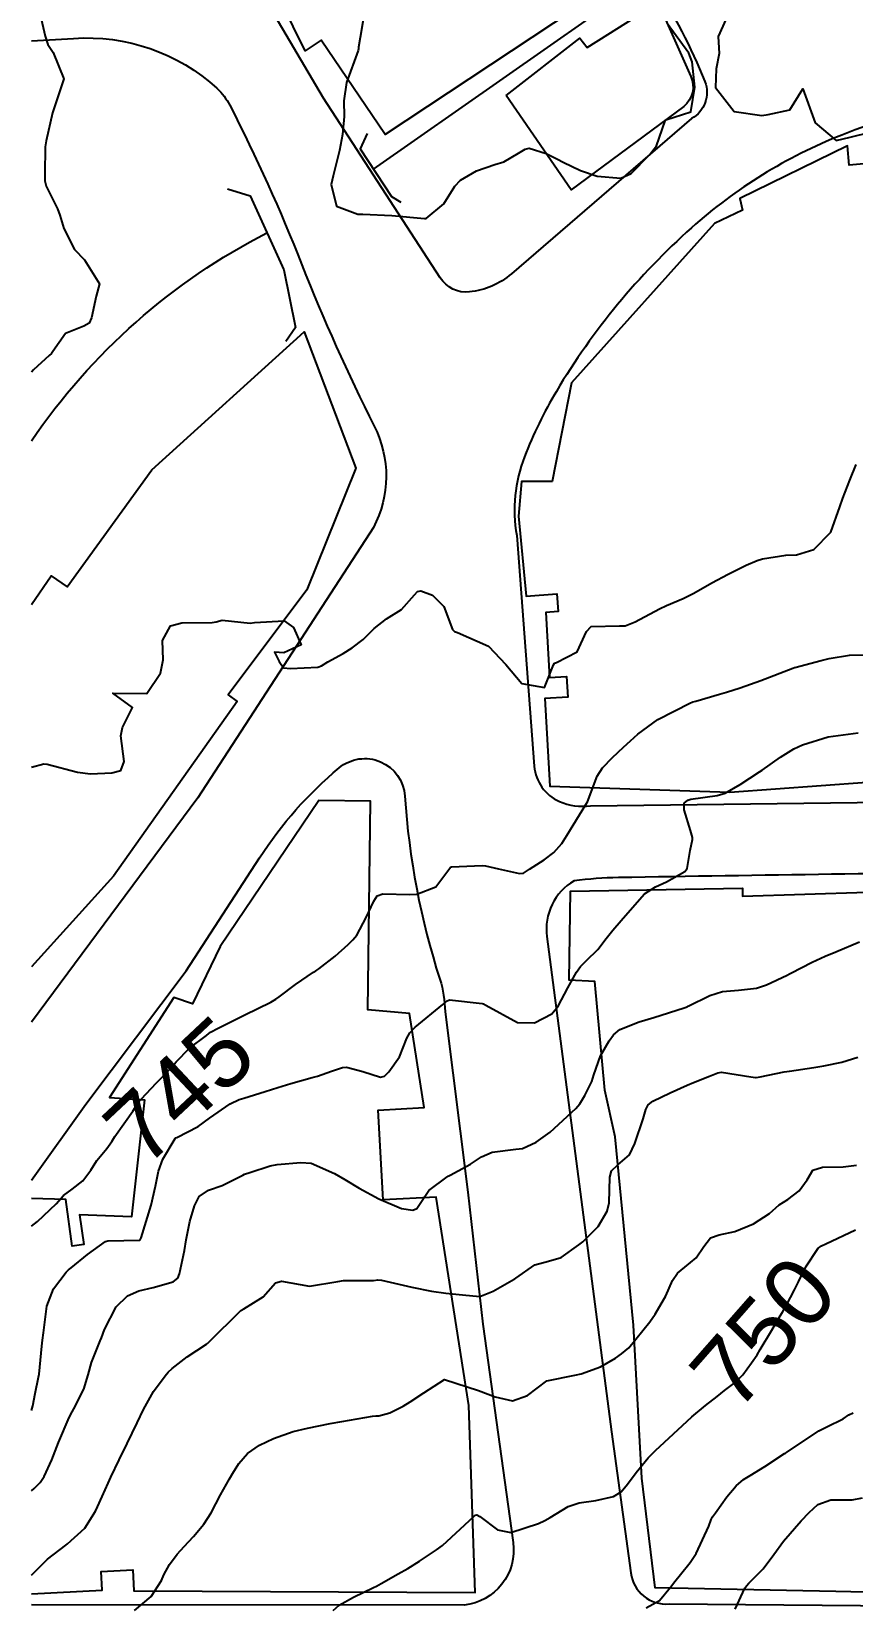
# Model space of a CAD drawing. Header units: metres. Extents: x 318500 to 325275, y 7408834 to 7428799.
# Drawn here: x 321000 to 321048.2, y 7409313.6 to 7409405.9 of the extents above; entities that cross this region are included whole.
import ezdxf
from ezdxf.enums import TextEntityAlignment as Align

# ---------------------------------------------------------------- set-up
doc = ezdxf.new("R2010")
doc.units = ezdxf.units.M
doc.header["$MEASUREMENT"] = 0
for name, color, linetype in [('Cotas', 45, 'Continuous'), ('Curvas de Nivel 1m', 11, 'Continuous'), ('Curvas de Nivel 5m', 15, 'Continuous'), ('Edificações', 30, 'Continuous'), ('Hidrografia', 140, 'Continuous'), ('Pontes e Viadutos', 190, 'Continuous'), ('Vias Primárias', 230, 'Continuous')]:
    doc.layers.add(name, color=color, linetype=linetype)
doc.styles.add('ARIAL', font='arial.ttf')

msp = doc.modelspace()

# ---------------------------------------------------------------- linework, layer by layer
at = {"layer": 'Curvas de Nivel 1m', "flags": 128}
for points, elevation in [([(321000.456, 7409407.183), (321000.797, 7409405.668), (321000.969, 7409405.175), (321001.273, 7409404.71), (321001.901, 7409403.16), (321001.23, 7409401.17), (321000.858, 7409399.522), (321000.806, 7409399.176), (321000.78, 7409397.572), (321000.791, 7409397.176), (321000.862, 7409396.869), (321001.161, 7409396.274), (321001.529, 7409395.54), (321001.664, 7409395.162), (321001.907, 7409394.39), (321002.515, 7409393.149), (321003.111, 7409392.542), (321003.997, 7409391.131), (321003.802, 7409390.414), (321003.527, 7409389.135), (321003.383, 7409388.819), (321003.063, 7409388.655), (321001.987, 7409388.225), (321001.249, 7409387.167), (321001.167, 7409387.04), (321001.036, 7409386.929), (321000.111, 7409386.097), (321000, 7409385.947)], 744), ([(321019.486, 7409406.749), (321019.29, 7409405.58), (321019.193, 7409405.019), (321019.189, 7409404.931), (321019.162, 7409404.815), (321018.487, 7409402.942), (321018.326, 7409401.861), (321018.34, 7409400.943), (321018.255, 7409399.904), (321018.073, 7409398.947), (321017.695, 7409397.47), (321017.586, 7409396.954), (321017.894, 7409395.686), (321019.153, 7409395.227), (321019.447, 7409395.218), (321021.154, 7409395.145), (321023.07, 7409394.962), (321023.151, 7409394.972), (321024.2, 7409395.829), (321024.851, 7409396.855), (321025.184, 7409397.224), (321026.108, 7409397.755), (321027.193, 7409398.141), (321027.711, 7409398.299), (321028.569, 7409398.806), (321028.966, 7409399.04), (321029.204, 7409399.085), (321030.203, 7409398.785), (321030.864, 7409398.443), (321031.195, 7409398.264), (321032.217, 7409397.781), (321033.187, 7409397.455), (321034.585, 7409397.327), (321035.189, 7409397.605), (321036.26, 7409398.704), (321036.672, 7409399.234), (321037.193, 7409400.691), (321037.201, 7409400.719), (321037.231, 7409400.752), (321038.687, 7409401.219), (321038.934, 7409402.665), (321038.77, 7409404.163), (321038.564, 7409404.671), (321037.306, 7409406.405)], 743), ([(321040.746, 7409406.646), (321040.293, 7409405.652), (321040.349, 7409404.649), (321040.178, 7409403.744), (321040.132, 7409402.651), (321041.239, 7409401.239), (321042.847, 7409401.004), (321043.237, 7409401.063), (321044.492, 7409401.341), (321045.26, 7409402.58), (321045.987, 7409400.572), (321047.215, 7409399.549), (321048.032, 7409399.734), (321049.223, 7409400.032)], 743), ([(321000, 7409362.773), (321000.717, 7409362.982), (321000.927, 7409362.957), (321002.71, 7409362.49), (321003.462, 7409362.379), (321004.71, 7409362.436), (321005.242, 7409362.582), (321005.447, 7409363.109), (321005.242, 7409364.613), (321005.349, 7409365.111), (321005.928, 7409366.269), (321004.77, 7409367.12), (321006.77, 7409367.09), (321007.575, 7409368.291), (321007.723, 7409369.076), (321007.692, 7409370.202), (321008.15, 7409371.07), (321008.832, 7409371.25), (321010.612, 7409371.262), (321010.833, 7409371.298), (321011.198, 7409371.399), (321012.832, 7409371.233), (321013.085, 7409371.259), (321014.834, 7409371.358), (321015.366, 7409370.975), (321015.831, 7409369.954), (321014.807, 7409369.479), (321014.269, 7409369.527), (321014.542, 7409368.984), (321014.794, 7409368.608), (321015.2, 7409368.57), (321016.795, 7409368.642), (321017.025, 7409368.728), (321017.388, 7409368.951), (321018.292, 7409369.454), (321018.813, 7409369.775), (321019.469, 7409370.271), (321020.105, 7409370.911), (321020.836, 7409371.484), (321021.703, 7409372.03), (321022.478, 7409372.884), (321022.652, 7409373.083), (321022.854, 7409373.126), (321023.538, 7409372.87), (321024.193, 7409372.21), (321024.711, 7409370.852), (321024.828, 7409370.738), (321024.989, 7409370.687), (321026.816, 7409369.88), (321027.834, 7409368.81), (321028.783, 7409367.689), (321030.11, 7409367.45), (321030.631, 7409368.773), (321030.696, 7409368.878), (321030.802, 7409368.913), (321032.029, 7409369.535), (321032.57, 7409370.744), (321032.833, 7409371.021), (321034.497, 7409371.06), (321034.834, 7409371.076), (321035.423, 7409371.295), (321036.851, 7409372.07), (321037.269, 7409372.268), (321038.238, 7409372.669), (321038.863, 7409372.982), (321039.929, 7409373.59), (321040.875, 7409374.094), (321041.931, 7409374.624), (321042.591, 7409374.907), (321042.886, 7409375.001), (321044.262, 7409375.217), (321044.89, 7409375.243), (321045.914, 7409375.551), (321046.91, 7409376.56), (321047.433, 7409378.052), (321047.614, 7409378.55), (321048.029, 7409379.622), (321048.383, 7409380.539)], 744), ([(321000, 7409325.037), (321000.047, 7409325.172), (321000.078, 7409325.306), (321000.223, 7409326.024), (321000.421, 7409326.984), (321000.456, 7409327.167), (321000.614, 7409328.816), (321000.653, 7409329.164), (321000.697, 7409329.586), (321000.91, 7409331.161), (321001.288, 7409332.172), (321002.027, 7409333.144), (321002.178, 7409333.287), (321002.324, 7409333.412), (321003.285, 7409334.181), (321004.347, 7409334.944), (321004.485, 7409334.981), (321006.349, 7409335.036), (321006.387, 7409335.052), (321006.405, 7409335.089), (321006.432, 7409335.17), (321007.031, 7409337.08), (321007.271, 7409338.193), (321007.454, 7409339.074), (321007.709, 7409339.772), (321008.429, 7409340.995), (321008.46, 7409341.029), (321008.53, 7409341.059), (321009.778, 7409341.705), (321010.441, 7409342.189), (321011.66, 7409343.022), (321012.195, 7409343.272), (321012.455, 7409343.363), (321013.71, 7409343.742), (321014.465, 7409343.983), (321015.221, 7409344.221), (321016.474, 7409344.571), (321016.777, 7409344.654), (321017.6, 7409344.943), (321018.251, 7409345.166), (321018.484, 7409345.182), (321019.435, 7409344.916), (321020.475, 7409344.586), (321020.717, 7409344.657), (321020.961, 7409344.895), (321021.591, 7409345.792), (321022.027, 7409346.885), (321022.197, 7409347.2), (321022.516, 7409347.52), (321024.146, 7409348.856), (321024.346, 7409349.04), (321024.534, 7409349.131), (321026.445, 7409348.908), (321026.531, 7409348.886), (321026.667, 7409348.819), (321028.52, 7409347.806), (321029.515, 7409347.78), (321030.525, 7409348.308), (321030.903, 7409348.764), (321031.476, 7409349.826), (321031.975, 7409350.749), (321032.221, 7409351.09), (321032.571, 7409351.442), (321033.23, 7409352.084), (321033.725, 7409352.729), (321034.105, 7409353.215), (321034.601, 7409353.772), (321035.398, 7409354.708), (321035.977, 7409355.343), (321036.626, 7409355.765), (321037.266, 7409356.045), (321038.344, 7409356.664), (321038.472, 7409356.833), (321038.659, 7409357.897), (321038.792, 7409358.535), (321038.79, 7409358.659), (321038.674, 7409359.065), (321038.3, 7409360.279), (321038.301, 7409360.666), (321038.506, 7409360.849), (321038.694, 7409360.907), (321040.23, 7409361.112), (321040.699, 7409361.249), (321041.579, 7409361.755), (321042.718, 7409362.496), (321042.88, 7409362.608), (321043.957, 7409363.366), (321044.739, 7409363.855), (321045.235, 7409364.082), (321046.75, 7409364.56), (321048.504, 7409364.783)], 746), ([(321000, 7409320.326), (321000.149, 7409320.463), (321000.516, 7409320.803), (321000.745, 7409321.161), (321001.185, 7409322.145), (321001.581, 7409323.149), (321002.205, 7409324.614), (321002.388, 7409324.958), (321002.495, 7409325.137), (321003.071, 7409326.288), (321003.331, 7409327.129), (321003.524, 7409327.854), (321004.039, 7409329.122), (321004.103, 7409329.291), (321004.277, 7409329.778), (321004.963, 7409331.11), (321005.632, 7409331.768), (321006.304, 7409332.05), (321007.14, 7409332.245), (321008.313, 7409332.586), (321008.582, 7409332.791), (321008.687, 7409333.056), (321008.97, 7409334.425), (321009.08, 7409335.053), (321009.291, 7409336.12), (321009.558, 7409337.048), (321009.839, 7409337.585), (321010.384, 7409337.954), (321011.187, 7409338.229), (321012.398, 7409338.845), (321012.507, 7409338.9), (321012.814, 7409339.004), (321014.007, 7409339.384), (321014.407, 7409339.463), (321015.799, 7409339.577), (321016.409, 7409339.54), (321017.785, 7409338.939), (321018.395, 7409338.578), (321019.234, 7409338.071), (321020.378, 7409337.446), (321021.714, 7409336.887), (321022.369, 7409336.781), (321022.612, 7409336.876), (321023.321, 7409337.931), (321024.398, 7409338.749), (321024.458, 7409338.79), (321024.559, 7409338.848), (321025.759, 7409339.481), (321026.416, 7409339.91), (321027.042, 7409340.193), (321028.423, 7409340.358), (321028.805, 7409340.413), (321029.606, 7409340.782), (321030.436, 7409341.358), (321031.936, 7409342.748), (321032.167, 7409343.031), (321032.462, 7409343.507), (321032.872, 7409344.338), (321033.004, 7409344.735), (321033.387, 7409345.841), (321033.89, 7409346.726), (321034.16, 7409347.077), (321034.517, 7409347.381), (321035.662, 7409347.844), (321036.524, 7409348.091), (321038.29, 7409348.664), (321038.47, 7409348.722), (321038.531, 7409348.746), (321039.806, 7409349.382), (321040.545, 7409349.611), (321041.479, 7409349.693), (321042.548, 7409349.819), (321043.139, 7409350.013), (321044.336, 7409350.583), (321044.487, 7409350.655), (321044.562, 7409350.695), (321045.81, 7409351.329), (321046.577, 7409351.684), (321047.197, 7409351.934), (321048.59, 7409352.53)], 747), ([(321000, 7409315.366), (321000.084, 7409315.445), (321000.945, 7409316.309), (321002.024, 7409317.141), (321002.111, 7409317.203), (321003.127, 7409318.123), (321003.762, 7409319.124), (321003.876, 7409319.38), (321004.143, 7409319.989), (321004.492, 7409320.778), (321004.651, 7409321.113), (321005.151, 7409322.13), (321005.618, 7409323.099), (321006.202, 7409324.317), (321006.569, 7409325.085), (321007.16, 7409326.142), (321007.838, 7409327.066), (321008.026, 7409327.281), (321008.246, 7409327.491), (321009.128, 7409328.181), (321010.268, 7409328.923), (321010.336, 7409328.972), (321010.408, 7409329.038), (321012.289, 7409330.892), (321012.456, 7409331.008), (321013.587, 7409331.705), (321014.313, 7409332.527), (321014.663, 7409332.629), (321016.311, 7409332.331), (321017.978, 7409332.598), (321018.316, 7409332.66), (321020.073, 7409332.661), (321020.317, 7409332.697), (321020.538, 7409332.677), (321022.311, 7409332.265), (321023.472, 7409332.027), (321024.306, 7409331.912), (321025.285, 7409331.816), (321026.304, 7409331.727), (321027.091, 7409332.029), (321028.319, 7409332.734), (321028.362, 7409332.757), (321028.412, 7409332.799), (321029.54, 7409333.574), (321030.335, 7409333.801), (321031.09, 7409334.008), (321032.111, 7409334.744), (321032.352, 7409334.938), (321033.257, 7409335.835), (321033.789, 7409336.726), (321033.889, 7409337.213), (321033.929, 7409338.725), (321034.041, 7409339.088), (321034.411, 7409339.438), (321035.089, 7409340.041), (321035.407, 7409340.705), (321035.889, 7409342.143), (321036.058, 7409342.696), (321036.184, 7409342.965), (321036.457, 7409343.177), (321037.474, 7409343.666), (321038.472, 7409344.124), (321038.854, 7409344.277), (321039.795, 7409344.647), (321040.274, 7409344.852), (321040.484, 7409344.886), (321042.202, 7409344.614), (321042.479, 7409344.562), (321042.523, 7409344.565), (321042.749, 7409344.606), (321044.173, 7409344.896), (321044.486, 7409344.951), (321045.899, 7409345.155), (321046.49, 7409345.257), (321047.559, 7409345.479), (321048.498, 7409345.759)], 748), ([(321006.053, 7409313.308), (321007.023, 7409314.119), (321007.621, 7409315.067), (321007.767, 7409315.383), (321008.094, 7409316.005), (321008.548, 7409316.61), (321008.958, 7409317.052), (321009.512, 7409317.65), (321010.123, 7409318.361), (321010.544, 7409319.034), (321011.084, 7409320.087), (321011.615, 7409321.018), (321011.818, 7409321.362), (321012.174, 7409321.92), (321012.682, 7409322.503), (321013.388, 7409322.992), (321014.194, 7409323.386), (321015.356, 7409323.811), (321016.2, 7409324.006), (321017.527, 7409324.264), (321018.205, 7409324.396), (321020.001, 7409324.696), (321020.208, 7409324.712), (321020.38, 7409324.727), (321021.034, 7409324.892), (321021.815, 7409325.285), (321022.22, 7409325.544), (321023.027, 7409326.069), (321024.24, 7409326.85), (321026.231, 7409326.215), (321027.208, 7409325.827), (321028.222, 7409325.603), (321029.106, 7409325.908), (321030.24, 7409326.77), (321031.878, 7409327.113), (321032.247, 7409327.191), (321033.38, 7409327.602), (321034.261, 7409328.102), (321034.627, 7409328.352), (321035.044, 7409328.708), (321036.285, 7409330.236), (321036.606, 7409330.685), (321037.22, 7409331.762), (321037.62, 7409332.67), (321037.901, 7409333.092), (321038.332, 7409333.444), (321038.995, 7409333.998), (321039.455, 7409334.649), (321039.845, 7409335.155), (321040.357, 7409335.339), (321041.27, 7409335.538), (321042.364, 7409335.99), (321043.299, 7409336.596), (321043.867, 7409337.098), (321044.383, 7409337.421), (321045.046, 7409337.918), (321045.51, 7409338.569), (321045.843, 7409339.131), (321046.411, 7409339.305), (321047.62, 7409339.333), (321048.413, 7409339.419)], 749), ([(321036.062, 7409313.462), (321036.851, 7409313.896), (321037.505, 7409314.669), (321037.744, 7409315.006), (321038.091, 7409315.414), (321038.644, 7409316.11), (321038.998, 7409316.647), (321039.742, 7409318.251), (321039.886, 7409318.634), (321039.971, 7409318.794), (321040.136, 7409319.036), (321040.801, 7409319.973), (321041.342, 7409320.618), (321041.788, 7409320.991), (321042.169, 7409321.228), (321043.024, 7409321.75), (321044.189, 7409322.503), (321044.235, 7409322.533), (321044.301, 7409322.578), (321046.203, 7409323.841), (321046.666, 7409324.085), (321047.624, 7409324.536), (321047.959, 7409324.787), (321048.216, 7409324.905)], 751), ([(321041.301, 7409313.378), (321041.863, 7409314.612), (321041.948, 7409314.745), (321042.084, 7409314.897), (321042.941, 7409315.754), (321043.566, 7409316.588), (321044.118, 7409317.359), (321045.161, 7409318.565), (321045.636, 7409319.059), (321046.145, 7409319.517), (321046.899, 7409319.793), (321048.149, 7409319.801), (321048.764, 7409319.908)], 752)]:
    msp.add_lwpolyline(points, dxfattribs=dict(at, elevation=elevation))
at = {"layer": 'Curvas de Nivel 5m', "flags": 128}
for points, elevation in [([(321000, 7409335.841), (321000.36, 7409336.12), (321001.44, 7409337.154), (321001.88, 7409337.645), (321002.383, 7409338.016), (321003.012, 7409338.512), (321003.489, 7409339.129), (321003.842, 7409339.692), (321004.419, 7409340.411), (321004.716, 7409340.825), (321004.897, 7409341.113), (321005.946, 7409342.599), (321006.263, 7409343.093), (321006.342, 7409343.201), (321006.453, 7409343.318), (321007.311, 7409344.234), (321008.112, 7409345.066), (321008.287, 7409345.259), (321008.487, 7409345.494), (321009.266, 7409346.285), (321010.264, 7409347.042), (321010.405, 7409347.147), (321010.512, 7409347.231), (321010.946, 7409347.465), (321012.522, 7409348.239), (321014.045, 7409348.987), (321014.346, 7409349.169), (321014.535, 7409349.303), (321015.499, 7409350.017), (321016.557, 7409350.758), (321016.681, 7409350.836), (321016.866, 7409350.955), (321017.815, 7409351.698), (321018.582, 7409352.381), (321018.862, 7409352.65), (321019.084, 7409352.923), (321019.648, 7409353.962), (321020.08, 7409354.908), (321020.287, 7409355.233), (321020.617, 7409355.353), (321022.195, 7409355.306), (321022.617, 7409355.319), (321023.721, 7409355.766), (321024.546, 7409356.851), (321024.584, 7409356.907), (321024.641, 7409356.938), (321026.455, 7409357.011), (321026.643, 7409356.989), (321027.41, 7409356.812), (321028.636, 7409356.541), (321028.872, 7409356.561), (321029.227, 7409356.791), (321030.086, 7409357.341), (321030.655, 7409357.764), (321031.121, 7409358.305), (321031.422, 7409358.759), (321032.532, 7409360.586), (321032.629, 7409360.741), (321032.651, 7409360.781), (321032.692, 7409360.898), (321033.196, 7409362.252), (321033.503, 7409362.732), (321034.102, 7409363.354), (321034.738, 7409363.951), (321035.143, 7409364.315), (321035.588, 7409364.707), (321036.759, 7409365.581), (321038.663, 7409366.555), (321038.769, 7409366.599), (321038.816, 7409366.613), (321038.982, 7409366.658), (321040.373, 7409367.055), (321040.785, 7409367.172), (321041.592, 7409367.432), (321042.793, 7409367.868), (321044.667, 7409368.582), (321044.765, 7409368.616), (321044.801, 7409368.629), (321046.335, 7409369.036), (321046.809, 7409369.15), (321047.996, 7409369.358), (321048.813, 7409369.365)], 745), ([(321017.694, 7409313.297), (321018.06, 7409313.61), (321018.9, 7409314.085), (321020.076, 7409314.658), (321020.238, 7409314.737), (321020.523, 7409314.893), (321021.523, 7409315.444), (321022.093, 7409315.767), (321022.767, 7409316.203), (321023.768, 7409316.855), (321024.113, 7409317.118), (321025.965, 7409318.822), (321026.056, 7409318.896), (321026.131, 7409318.907), (321026.309, 7409318.818), (321027.339, 7409318.025), (321028.121, 7409317.885), (321029.75, 7409318.397), (321030.128, 7409318.577), (321030.436, 7409318.765), (321031.485, 7409319.405), (321032.143, 7409319.609), (321033.125, 7409319.745), (321034.149, 7409319.979), (321034.596, 7409320.263), (321034.968, 7409320.702), (321035.473, 7409321.398), (321036.184, 7409322.266), (321036.393, 7409322.481), (321036.613, 7409322.684), (321038.205, 7409324.16), (321038.752, 7409324.655), (321039.548, 7409325.319), (321040.228, 7409325.86), (321040.669, 7409326.198), (321041.213, 7409326.625), (321041.733, 7409327.132), (321042.258, 7409327.825), (321042.577, 7409328.293), (321042.767, 7409328.603), (321043.445, 7409329.756), (321043.935, 7409330.585), (321044.065, 7409330.812), (321044.3, 7409331.223), (321044.776, 7409332.112), (321044.999, 7409332.573), (321045.435, 7409333.468), (321046.167, 7409334.562), (321046.273, 7409334.639), (321046.351, 7409334.685), (321046.603, 7409334.807), (321048.361, 7409335.626)], 750)]:
    msp.add_lwpolyline(points, dxfattribs=dict(at, elevation=elevation))
at = {"layer": 'Edificações'}
for points in [[(321035.536, 7409409.684), (321020.748, 7409399.902), (321016.998, 7409405.432), (321016.06, 7409404.796), (321013.249, 7409410.533)], [(321053.846, 7409398.623), (321047.978, 7409398.094), (321047.876, 7409399.225), (321041.566, 7409396.144), (321041.722, 7409395.451), (321040.076, 7409394.675), (321031.679, 7409385.325), (321030.552, 7409379.528), (321028.761, 7409379.545), (321028.58, 7409377.501), (321029.019, 7409372.813), (321030.83, 7409372.938), (321030.902, 7409371.901), (321030.183, 7409371.851), (321030.4, 7409368.042), (321031.404, 7409368.099), (321031.474, 7409366.876), (321030.119, 7409366.798), (321030.409, 7409361.657), (321040.969, 7409361.314), (321051.701, 7409362.096)], [(321000, 7409372.313), (321001.164, 7409374.008), (321002.102, 7409373.364), (321007.053, 7409380.212), (321015.992, 7409388.312), (321019.038, 7409380.315), (321016.155, 7409373.181), (321011.533, 7409367.018), (321012.06, 7409366.623), (321004.809, 7409356.386), (321000, 7409351.064)], [(321000, 7409314.276), (321004.152, 7409314.488), (321004.096, 7409315.585), (321005.946, 7409315.679), (321006.009, 7409314.454), (321026.037, 7409314.35), (321025.672, 7409325.327), (321023.739, 7409337.557), (321020.637, 7409337.388), (321020.351, 7409342.662), (321023.044, 7409342.808), (321022.178, 7409348.328), (321019.728, 7409348.544), (321019.892, 7409360.773), (321016.861, 7409360.813), (321011.064, 7409352.263), (321009.452, 7409348.901), (321008.363, 7409349.263), (321004.57, 7409343.391), (321006.63, 7409343.252), (321005.86, 7409336.402), (321002.826, 7409336.52), (321003.065, 7409334.773), (321002.383, 7409334.679), (321002.009, 7409337.413), (321000, 7409337.466)], [(321053.349, 7409314.281), (321047.202, 7409314.41), (321036.602, 7409314.632), (321035.805, 7409321.059), (321035.318, 7409330.041), (321034.252, 7409341.08), (321033.649, 7409343.833), (321033.062, 7409350.208), (321031.555, 7409350.284), (321031.63, 7409355.499), (321041.72, 7409355.671), (321041.728, 7409355.218), (321052.694, 7409355.555)]]:
    msp.add_lwpolyline(points, dxfattribs=at)
msp.add_lwpolyline([(321027.848, 7409402.184), (321032.176, 7409405.551), (321032.608, 7409404.996), (321035.566, 7409406.86), (321035.208, 7409407.429), (321036.502, 7409408.245), (321038.693, 7409403.299, -0.335305), (321038.281, 7409401.54), (321031.666, 7409396.645)], format="xyb", close=True, dxfattribs=at)
at = {"layer": 'Hidrografia'}
msp.add_lwpolyline([(321020.07, 7409397.862), (321035.291, 7409408.516)], dxfattribs=at)
msp.add_lwpolyline([(321000, 7409381.924, -0.125808), (321013.816, 7409394.122)], format="xyb", dxfattribs=at)
at = {"layer": 'Pontes e Viadutos'}
for points in [[(321019.707, 7409399.96), (321019.284, 7409399.059), (321021.119, 7409396.263), (321021.683, 7409395.93)], [(321011.495, 7409396.711), (321012.829, 7409396.297), (321014.803, 7409391.947), (321015.502, 7409388.574), (321014.921, 7409387.758)]]:
    msp.add_lwpolyline(points, dxfattribs=at)
at = {"layer": 'Vias Primárias'}
for points in [[(321000.001, 7409517.032), (321023.334, 7409519.473, -0.282223), (321024.644, 7409518.985), (321025.734, 7409502.781), (321025.54, 7409500), (321026.479, 7409490.599), (321026.866, 7409482.164, -0.019627), (321026.896, 7409477.581, 0.038039), (321027.483, 7409464.037, -0.028792), (321028.217, 7409452.167, 0.025493), (321028.492, 7409447.184, 0.003639), (321030.59, 7409428.768, 0.014344), (321031.814, 7409420.643, 0.099956), (321036.529, 7409408.746, -0.049122), (321039.509, 7409403, -0.377648), (321038.736, 7409400.829), (321028.168, 7409391.724, -0.152768), (321025.698, 7409390.656, -0.286759), (321023.98, 7409391.494), (321017.13, 7409402.031), (321006.63, 7409419.855, -0.105203), (321000, 7409439.681)], [(321000, 7409405.398), (321002.466, 7409405.535, -0.205386), (321010.88, 7409402.604, -0.089514), (321011.636, 7409401.614, -0.02452), (321015.866, 7409392.25, 0.023275), (321020.116, 7409382.781, -0.243522), (321020.061, 7409376.834), (321009.753, 7409360.985), (321000, 7409347.824)], [(321147.734, 7409402.288), (321137.508, 7409402.603), (321113.255, 7409403.318), (321078.703, 7409402.997), (321065.847, 7409402.424, -0.013093), (321060.758, 7409402.33, 0.096587), (321047.541, 7409399.859, 0.087986), (321038.723, 7409394.418, 0.076121), (321030.8, 7409384.826, 0.042208), (321028.926, 7409380.986, 0.136646), (321028.471, 7409376.368), (321029.506, 7409362.834, 0.277901), (321030.977, 7409360.767, 0.137636), (321032.798, 7409360.517), (321056.265, 7409360.796), (321067.922, 7409361.386), (321095.244, 7409361.171), (321147.399, 7409361.029, -0.007958)], [(321145.873, 7409354.724, 0.001432), (321117.439, 7409355.631, -0.000227), (321094.388, 7409356.31, 0.01015), (321059.467, 7409356.647, 0.001679), (321034.441, 7409356.296, 0.027176), (321031.843, 7409356.109, 0.303719), (321030.247, 7409352.837), (321034.031, 7409323.787), (321035.165, 7409315.501, 0.396652), (321037.415, 7409313.683), (321053.125, 7409313.555), (321065.196, 7409313.757, -0.008607), (321077.984, 7409313.751, -0.009894), (321094.226, 7409313.142, 0.013603), (321099.257, 7409312.99, 0.025875), (321108.849, 7409313.46, -0.035685), (321121.988, 7409313.844, 0.004722), (321150.257, 7409312.922, -0.016139)], [(321000, 7409338.547), (321003.187, 7409343.013), (321009.085, 7409350.824), (321013.386, 7409357.466, -0.07509), (321018.048, 7409362.733, -0.61365), (321021.911, 7409361.08, 0.061482), (321023.961, 7409350.333, -0.076369), (321024.266, 7409348.427), (321025.606, 7409337.834), (321026.486, 7409330.106), (321028.262, 7409317.292, -0.423475), (321025.389, 7409313.616), (321000, 7409313.641)]]:
    msp.add_lwpolyline(points, format="xyb", dxfattribs=at)

# ---------------------------------------------------------------- texts
at = {"layer": 'Cotas', "style": 'ARIAL'}
for s, rotation, p in [('745', 43.18557, (321008.668, 7409343.83, 745)), ('750', 48.69268, (321042.942, 7409329.638, 750))]:
    msp.add_text(s, height=4, rotation=rotation, dxfattribs=at).set_placement(p, align=Align.MIDDLE_CENTER)

doc.saveas('drawing.dxf')
